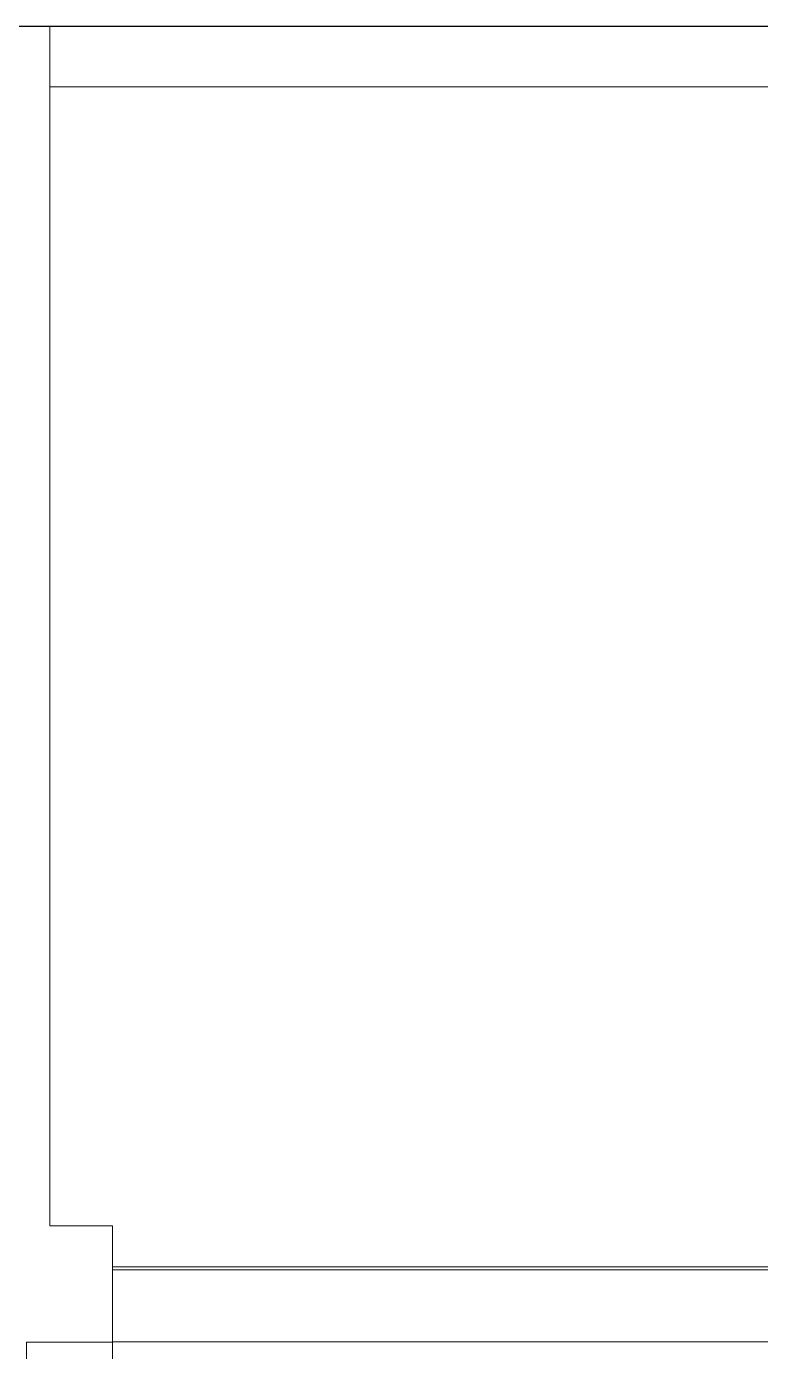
# Model space of a CAD drawing. Extents: x 27938 to 983267, y -209821 to 1628073.
# Drawn here: x 698876.8 to 698949.1, y -176015.5 to -175884.8 of the extents above; entities that cross this region are included whole.
import ezdxf

# ---------------------------------------------------------------- set-up
doc = ezdxf.new("R2010")
doc.units = 0
doc.header["$LTSCALE"] = 1000
doc.header["$MEASUREMENT"] = 0
doc.layers.add('平面-空调预留孔', color=173, linetype='Continuous', lineweight=15)
doc.layers.add('看线', color=251, linetype='Continuous')

# ---------------------------------------------------------------- blocks, each defined once
blk = doc.blocks.new('gdgdgdrgdfsfs')
at = {"layer": '平面-空调预留孔'}
for p, q in [((701373.32, 763967.56), (701455.02, 763967.56)), ((701455.02, 763967.56), (701455.02, 763849.22)), ((703030.02, 763961.62), (701455.02, 763961.62)), ((701455.02, 763849.22), (701461.18, 763849.22)), ((701461.18, 763849.22), (701461.18, 763834.7)), ((703023.86, 763845.19), (701461.18, 763845.19)), ((703023.86, 763844.89), (701461.18, 763844.89)), ((701461.18, 763837.76), (701452.7, 763837.76)), ((701452.7, 763837.76), (701452.7, 763664.59)), ((703023.86, 763837.79), (701461.18, 763837.79))]:
    blk.add_line(p, q, dxfattribs=at)
blk.add_open_spline([(701396.44, 763843.22), (701402.57, 763841.33), (701414.96, 763838.18), (701433.77, 763835.33), (701446.39, 763834.7), (701452.7, 763834.7)], degree=3, knots=[0, 0, 0, 0, 24.225112, 48.471236, 72.728, 72.728, 72.728, 72.728], dxfattribs=at)

msp = doc.modelspace()

# ---------------------------------------------------------------- linework, layer by layer
at = {"layer": '看线', "color": 202, "ltscale": 0.5}
msp.add_lwpolyline([(703166.56, -175884.81), (698666.57, -175884.82)], dxfattribs=at)

# ---------------------------------------------------------------- block references
at = {"layer": '平面-空调预留孔'}
msp.add_blockref('gdgdgdrgdfsfs', (-2575.95, -939852.37), dxfattribs=at)

doc.saveas('drawing.dxf')
